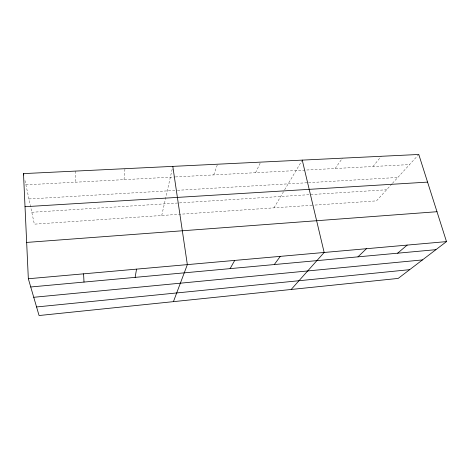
<?xml version="1.0" encoding="UTF-8"?>
<svg xmlns="http://www.w3.org/2000/svg" width="470" height="470" viewBox="0 0 470 470"><rect width="100%" height="100%" fill="white"/><g stroke="black" fill="none" stroke-linecap="round" stroke-linejoin="round"><path stroke-width="0.35" stroke-dasharray="2.35 1.76" d="M124.021 179.646L124.967 168.695M161.721 215.489L172.19 169.083M213.733 174.911L217.522 164.212M255.604 172.701L260.639 162.126M273.963 207.852L284.262 190.473M284.614 189.874L302.251 160.111M335.151 168.507L342.43 158.167M372.963 166.515L381.246 156.287M391.951 183.893L376.458 200.878L312.779 205.214M392.438 183.353L418.776 154.471M312.051 205.261L34.351 224.155L24.704 179.211M31.801 212.275L386.581 189.774M28.94 198.951L176.773 190.338M177.507 190.297L307.768 182.713M308.49 182.671L397.802 177.472M25.909 184.822L174.699 176.973M175.422 176.932L409.552 164.582M75.241 171.098L75.905 182.184"/><path stroke-width="0.7" d="M135.131 277.365L136.541 269.134M173.43 301.646L187.342 264.622L172.801 166.374M230.118 268.617L234.712 260.415M274.298 264.551L280.284 256.367M291.183 289.473L324.159 252.466L302.251 160.111M357.964 256.849L366.43 248.712M397.614 253.201L407.185 245.093M446.5 241.604L398.184 278.416L39.063 315.529L28.335 278.745L23.5 173.606L418.776 154.471L446.5 241.604L28.335 278.745M36.56 306.957L409.676 269.663M33.74 297.287L422.46 259.916M30.738 286.976L435.907 249.676M26.667 242.426L436.988 211.717M25.022 206.718L427.571 182.113M23.5 173.606L23.8 175.005M83.584 273.84L84.001 282.071"/></g></svg>
